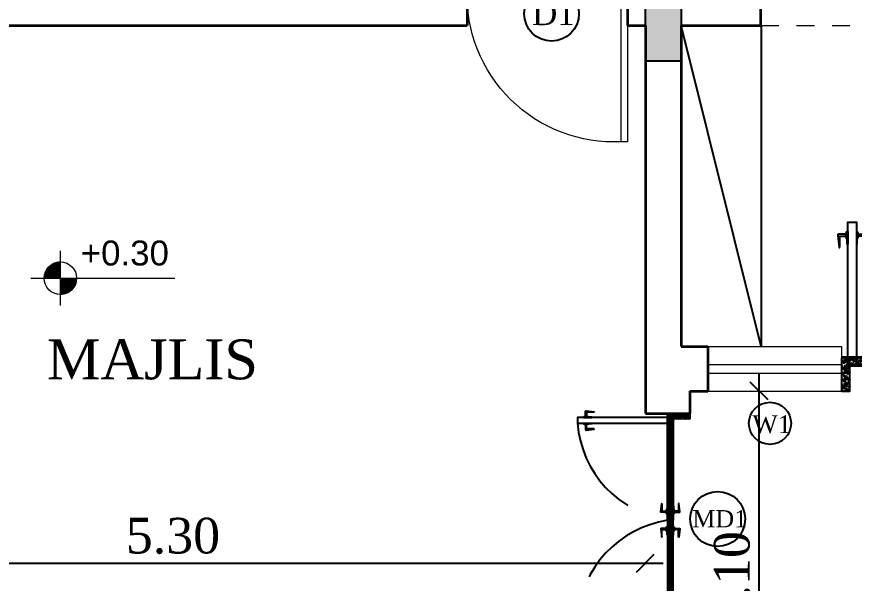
# Model space of a CAD drawing. Header units: metres. Extents: x 503482 to 1007323, y 2781056 to 5562345.
# Drawn here: x 503508.685 to 503513.383, y 2781129.848 to 2781133.026 of the extents above; entities that cross this region are included whole.
import ezdxf

# ---------------------------------------------------------------- set-up
doc = ezdxf.new("R2010")
doc.units = ezdxf.units.M
doc.header["$LTSCALE"] = 10
doc.header["$MEASUREMENT"] = 0
doc.header["$PDMODE"] = 3
doc.linetypes.add('HIDDEN', pattern=[0.375, 0.25, -0.125])
doc.linetypes.add('K3 X-REF$0$MOCK-UP KING XREF$0$HIDDEN IDS', pattern=[3.33375, 2.2225, -1.11125])
doc.layers.get('0').update_dxf_attribs({"linetype": 'CONTINUOUS'})
doc.layers.get('DEFPOINTS').update_dxf_attribs({"linetype": 'CONTINUOUS'})
for name, color, linetype, lineweight in [('01 wall', 4, 'CONTINUOUS', 35), ('01_WALLS', 7, 'CONTINUOUS', 25), ('S-TIE BEAM', 3, 'CONTINUOUS', 25), ('TEXT', 254, 'CONTINUOUS', 13), ('WALL', 7, 'CONTINUOUS', 30), ('WINDOW', 5, 'CONTINUOUS', 9)]:
    doc.layers.add(name, color=color, linetype=linetype, lineweight=lineweight)
for name, color, linetype in [('12_TEXT', 1, 'CONTINUOUS'), ('ACCESSORIES', 1, 'CONTINUOUS'), ('DOOR', 8, 'CONTINUOUS'), ('FUR', 31, 'CONTINUOUS'), ('IBS_WOOD', 32, 'CONTINUOUS'), ('IDT-13Light', 134, 'CONTINUOUS'), ('IDT-18Norm', 30, 'CONTINUOUS'), ('IDT-HATCH', 250, 'CONTINUOUS'), ('IDT_13LIGHT', 134, 'CONTINUOUS'), ('IDT_HATCH', 253, 'CONTINUOUS'), ('S-COL', 6, 'CONTINUOUS'), ('S-COL HATCH', 161, 'CONTINUOUS')]:
    doc.layers.add(name, color=color, linetype=linetype)
doc.styles.add('AREAL', font='times.ttf')
doc.styles.add('SANSSERIFBOLD', font='sanss___.ttf', dxfattribs={"height": 18})
doc.dimstyles.new('bdc-1-100-A', dxfattribs={"dimtxt": 0.2, "dimasz": 0.1, "dimexe": 0, "dimexo": 0, "dimgap": 0.05, "dimtad": 1, "dimzin": 7, "dimdsep": 46, "dimtxsty": 'AREAL', "dimblk": 'OBLIQUE', "dimcen": 0.001, "dimdle": 0.1, "dimse1": 1, "dimse2": 1, "dimclrd": 15, "dimclre": 8, "dimclrt": 3, "dimadec": 0, "dimazin": 0, "dimtfac": 1, "dimtix": 1, "dimtmove": 2, "dimatfit": 3, "dimldrblk": 'OBLIQUE', "dimfxl": 0.1, "dimtolj": 1, "dimtzin": 0, "dimlwe": 5, "dimarcsym": 0})
pattern_1 = [(270, (1193466.138184713, 369630.9435263549), (3.000000000000001, -1.285879139104721e-15), [])]
pattern_2 = [(220.2364000000001, (1314412.3095089, -168548.5873393698), (424.2638028037464, 353.5537234163556), [6.020800000000002, -596.0589500000001]), (236.3099, (1314407.713314822, -168552.4764266664), (-106.0661274890918, -176.776638176288), [7.648550000000002, -247.30245]), (270, (1314403.470674135, -168558.840387697), (35.35535, -35.35535000000001), [5.65685, -65.05380000000002]), (271.8475999999999, (1314403.470674135, -168564.4972419465), (35.35515180424113, -1025.30484585114), [10.96585, -1085.61975]), (237.9946, (1314403.824227525, -168575.4573970549), (247.4874862048709, 388.9086711511026), [6.670850000000002, -660.4123500000002]), (225, (1314400.288693619, -168581.1142513044), (-1.143520763877847e-14, -70.71067811865477), [12.5, -37.50000000000001]), (215.5377, (1314391.449858855, -168589.9530860693), (212.1319959210954, 141.4214493806981), [6.082750000000002, -298.0553500000001]), (219.2894, (1314421.855450446, -168558.1332809158), (353.5534166912468, 282.8426456116471), [5.024949999999996, -497.4688499999998]), (225, (1314417.966363149, -168561.3152614312), (-1.143520763877847e-14, -70.71067811865477), [7.500000000000002, -42.50000000000001]), (253.3008, (1314412.66306229, -168566.6185622901), (-176.7762090035273, -601.0409052168134), [7.382399999999986, -730.858749999998]), (277.125, (1314410.541741947, -168573.689630102), (-35.35524128397002, 318.198085626363), [11.40175, -558.6859500000002]), (264.2893999999999, (1314411.955955509, -168585.0033386009), (-35.35537468593733, -388.9087392513051), [7.106350000000002, -703.5272000000001]), (231.3402, (1314411.248848728, -168592.0744064128), (-247.4872964695839, -318.1980862375493), [9.0554, -443.7138500000001]), (213.1113, (1314405.591994478, -168599.1454742247), (601.0410410635451, 388.9082617529904), [9.708250000000001, -961.1161500000002]), (218.2902, (1314432.815605554, -168569.0934360243), (-353.5532095384175, -282.8429640811467), [8.558600000000002, -847.3035000000003]), (228.3665, (1314426.098091133, -168574.3967368832), (-530.3296743047689, -601.0411276496543), [8.5147, -842.9546499999999]), (258.6901, (1314420.441236883, -168580.7606979138), (35.35527624222257, 106.0660487247858), [9.013899999999982, -171.2636999999997]), (272.4896, (1314418.67346993, -168589.5995326787), (35.35597388298, -742.4620987575368), [8.139400000000002, -805.8016000000002]), (239.9314, (1314419.027023321, -168597.7312606623), (-282.842839080228, -494.9746580499211), [7.762100000000003, -768.4466500000001]), (225, (1314415.137936024, -168604.4487750836), (-1.143520763877847e-14, -70.71067811865477), [6.000000000000002, -44.00000000000001]), (212.0054, (1314410.895295337, -168608.6914157707), (-388.9086711511026, -247.4874862048708), [6.670849999999996, -660.4123499999994]), (225, (1314395.338946151, -168553.5370868382), (-1.143520763877847e-14, -70.71067811865477), [0, -50.00000000000001]), (88.15239999999997, (1314395.692499542, -168563.7901351654), (-35.35515180424137, -1025.30484585114), [10.96585, -1085.61975]), (71.56510000000003, (1314431.401391992, -168588.1853191163), (-7.606543771310214e-05, 70.71069464152303), [4.472149999999991, -107.3312499999999]), (53.13009999999999, (1314432.815605554, -168583.9426784292), (176.776710168704, 247.4873427366389), [7.071050000000001, -346.4823000000001]), (21.80139999999999, (1314437.058246241, -168578.2858241797), (247.4874107481231, 106.065960800437), [3.807899999999996, -376.9807499999994]), (251.5651, (1314395.692499542, -168563.7901351654), (7.606543769889129e-05, -70.71069464152306), [5.590149999999985, -106.2132499999998]), (231.7098, (1314393.924732589, -168569.0934360243), (282.8429640811466, 353.5532095384177), [8.558599999999982, -847.3034999999991]), (214.8753, (1314388.62143173, -168575.8109504455), (-707.1070420476449, -494.9744003847503), [14.22144999999999, -1407.924799999999]), (214.6952, (1314408.420421603, -168544.6982520733), (-247.4872262092325, -176.7769104449028), [5.590150000000001, -553.4268000000001]), (240.5241, (1314403.824227525, -168547.8802325886), (282.8428272742392, 494.9747044831888), [9.340750000000002, -924.7363000000003]), (267.8789, (1314399.228033448, -168556.0119605723), (35.35537581803198, 883.8834957938623), [9.552500000000002, -945.6961500000002]), (259.6952, (1314398.874480057, -168565.5579021183), (-106.0655098074084, -601.040865428254), [7.905700000000002, -782.6637000000002]), (234.4623, (1314397.460266495, -168573.3360767114), (-141.4214493806983, -212.1319959210954), [9.124150000000002, -295.0140000000001]), (218.4181, (1314392.156965636, -168580.7606979138), (671.7510227526642, 530.3306069414718), [13.08625, -1295.539]), (216.8698999999999, (1314417.259256368, -168553.5370868382), (247.4873427366392, 176.7767101687036), [7.071050000000001, -346.4823000000001]), (236.3099, (1314411.602402119, -168557.7797275253), (-106.0661274890918, -176.776638176288), [7.648550000000002, -247.30245]), (267.5104, (1314407.359761431, -168564.1436885559), (35.3559738829802, 742.4620987575368), [8.13939999999999, -805.8015999999994]), (270, (1314407.006208041, -168572.2754165396), (35.35535, -35.35535000000001), [9.192400000000003, -61.51830000000002]), (242.354, (1314407.006208041, -168581.467804695), (318.1983172942926, 601.0406410199257), [8.38154999999999, -829.7711999999993]), (221.6335, (1314403.117120744, -168588.8924258975), (601.041127649654, 530.3296743047691), [8.5147, -842.9546499999999]), (207.8972999999999, (1314396.753159714, -168594.549280147), (-459.6193096385276, -247.4875939451629), [6.800750000000002, -673.2728000000001]), (216.2538, (1314426.098091133, -168562.375921603), (-282.8428373996648, -212.1318625042259), [6.576450000000002, -651.0708500000001]), (239.9314, (1314420.794790274, -168566.2650088995), (-282.842839080228, -494.9746580499211), [7.762100000000003, -768.4466500000001]), (257.0054, (1314416.905702977, -168572.9825233208), (70.71060173025771, 282.8427142482283), [9.433999999999969, -462.2650999999991]), (274.8991, (1314414.784382634, -168582.1749114762), (-70.71081493537152, 848.5281370466677), [12.41975, -1229.5545]), (240.9454, (1314415.845042806, -168594.549280147), (106.066025569776, 176.7766958605026), [7.280100000000003, -356.7254000000001]), (218.9909999999999, (1314412.3095089, -168600.9132411776), (-388.9086967151391, -318.1980668578058), [9.552500000000002, -945.6961500000002]), (201.8014, (1314404.884887697, -168606.9236488177), (-247.4874107481231, -106.0659608004369), [3.807899999999996, -376.9807499999994]), (215.5377, (1314436.704692851, -168572.9825233208), (212.1319959210954, 141.4214493806981), [6.082750000000002, -298.0553500000001]), (235.008, (1314431.754945382, -168576.5180572267), (-318.1979130265112, -459.6195147823718), [8.631350000000001, -854.5025000000003]), (262.4054, (1314426.805197914, -168583.5891250386), (-106.0653988967172, -813.1728838394242), [10.70045, -1059.34625]), (254.0546, (1314390.035645292, -168558.840387697), (-106.0660298129341, -388.9087442108327), [5.1478, -509.6337000000001]), (235.7843, (1314388.62143173, -168563.7901351654), (459.6193707901, 671.7514440142612), [10.6888, -1058.18915]), (217.8749999999999, (1314382.61102409, -168572.6289699302), (282.8426651599565, 212.1321085297444), [12.09339999999998, -391.0194999999995])]
pattern_3 = [(220.2364000000001, (1314394.291618302, -168549.0694487719), (424.2638028037464, 353.5537234163556), [6.020800000000002, -596.0589500000001]), (236.3099, (1314389.695424224, -168552.9585360684), (-106.0661274890918, -176.776638176288), [7.648550000000002, -247.30245]), (270, (1314385.452783537, -168559.3224970991), (35.35535, -35.35535000000001), [5.65685, -65.05380000000002]), (271.8475999999999, (1314385.452783537, -168564.9793513486), (35.35515180424113, -1025.30484585114), [10.96585, -1085.61975]), (237.9946, (1314385.806336928, -168575.939506457), (247.4874862048709, 388.9086711511026), [6.670850000000002, -660.4123500000002]), (225, (1314382.270803022, -168581.5963607065), (-1.143520763877847e-14, -70.71067811865477), [12.5, -37.50000000000001]), (215.5377, (1314373.431968257, -168590.4351954713), (212.1319959210954, 141.4214493806981), [6.082750000000002, -298.0553500000001]), (219.2894, (1314403.837559848, -168558.6153903179), (353.5534166912468, 282.8426456116471), [5.024949999999996, -497.4688499999998]), (225, (1314399.948472552, -168561.7973708333), (-1.143520763877847e-14, -70.71067811865477), [7.500000000000002, -42.50000000000001]), (253.3008, (1314394.645171693, -168567.1006716922), (-176.7762090035273, -601.0409052168134), [7.382399999999987, -730.8587499999982]), (277.125, (1314392.523851349, -168574.171739504), (-35.35524128397002, 318.198085626363), [11.40175, -558.6859500000002]), (264.2893999999999, (1314393.938064912, -168585.485448003), (-35.35537468593733, -388.9087392513051), [7.106350000000002, -703.5272000000001]), (231.3402, (1314393.23095813, -168592.5565158149), (-247.4872964695839, -318.1980862375493), [9.0554, -443.7138500000001]), (213.1113, (1314387.574103881, -168599.6275836267), (601.0410410635451, 388.9082617529904), [9.708250000000001, -961.1161500000002]), (218.2902, (1314414.797714957, -168569.5755454263), (-353.5532095384175, -282.8429640811467), [8.558600000000002, -847.3035000000003]), (228.3665, (1314408.080200535, -168574.8788462852), (-530.3296743047689, -601.0411276496543), [8.5147, -842.9546499999999]), (258.6901, (1314402.423346286, -168581.2428073159), (35.35527624222257, 106.0660487247858), [9.013899999999984, -171.2636999999997]), (272.4896, (1314400.655579333, -168590.0816420807), (35.35597388298, -742.4620987575368), [8.139400000000002, -805.8016000000002]), (239.9314, (1314401.009132723, -168598.2133700644), (-282.842839080228, -494.9746580499211), [7.762100000000003, -768.4466500000001]), (225, (1314397.120045427, -168604.9308844857), (-1.143520763877847e-14, -70.71067811865477), [6.000000000000002, -44.00000000000001]), (212.0054, (1314392.87740474, -168609.1735251728), (-388.9086711511026, -247.4874862048708), [6.670849999999996, -660.4123499999994]), (225, (1314377.321055554, -168554.0191962402), (-1.143520763877847e-14, -70.71067811865477), [0, -50.00000000000001]), (88.15239999999997, (1314377.674608944, -168564.2722445674), (-35.35515180424137, -1025.30484585114), [10.96585, -1085.61975]), (71.56510000000003, (1314413.383501394, -168588.6674285184), (-7.606543771310214e-05, 70.71069464152303), [4.472149999999992, -107.3312499999999]), (53.13009999999999, (1314414.797714957, -168584.4247878313), (176.776710168704, 247.4873427366389), [7.071050000000001, -346.4823000000001]), (21.80139999999999, (1314419.040355644, -168578.7679335818), (247.4874107481231, 106.065960800437), [3.807899999999997, -376.9807499999995]), (251.5651, (1314377.674608944, -168564.2722445674), (7.606543769889129e-05, -70.71069464152306), [5.590149999999986, -106.2132499999998]), (231.7098, (1314375.906841991, -168569.5755454263), (282.8429640811466, 353.5532095384177), [8.558599999999984, -847.3034999999992]), (214.8753, (1314370.603541132, -168576.2930598476), (-707.1070420476449, -494.9744003847503), [14.22144999999999, -1407.924799999999]), (214.6952, (1314390.402531006, -168545.1803614754), (-247.4872262092325, -176.7769104449028), [5.590150000000001, -553.4268000000001]), (240.5241, (1314385.806336928, -168548.3623419907), (282.8428272742392, 494.9747044831888), [9.340750000000002, -924.7363000000003]), (267.8789, (1314381.21014285, -168556.4940699744), (35.35537581803198, 883.8834957938623), [9.552500000000002, -945.6961500000002]), (259.6952, (1314380.85658946, -168566.0400115204), (-106.0655098074084, -601.040865428254), [7.905700000000002, -782.6637000000002]), (234.4623, (1314379.442375897, -168573.8181861134), (-141.4214493806983, -212.1319959210954), [9.124150000000002, -295.0140000000001]), (218.4181, (1314374.139075038, -168581.2428073159), (671.7510227526642, 530.3306069414718), [13.08625, -1295.539]), (216.8698999999999, (1314399.24136577, -168554.0191962402), (247.4873427366392, 176.7767101687036), [7.071050000000001, -346.4823000000001]), (236.3099, (1314393.584511521, -168558.2618369273), (-106.0661274890918, -176.776638176288), [7.648550000000002, -247.30245]), (267.5104, (1314389.341870834, -168564.625797958), (35.3559738829802, 742.4620987575368), [8.13939999999999, -805.8015999999994]), (270, (1314388.988317443, -168572.7575259416), (35.35535, -35.35535000000001), [9.192400000000003, -61.51830000000002]), (242.354, (1314388.988317443, -168581.9499140971), (318.1983172942926, 601.0406410199257), [8.38154999999999, -829.7711999999993]), (221.6335, (1314385.099230147, -168589.3745352995), (601.041127649654, 530.3296743047691), [8.5147, -842.9546499999999]), (207.8972999999999, (1314378.735269116, -168595.031389549), (-459.6193096385276, -247.4875939451629), [6.800750000000002, -673.2728000000001]), (216.2538, (1314408.080200535, -168562.858031005), (-282.8428373996648, -212.1318625042259), [6.576450000000002, -651.0708500000001]), (239.9314, (1314402.776899676, -168566.7471183016), (-282.842839080228, -494.9746580499211), [7.762100000000003, -768.4466500000001]), (257.0054, (1314398.88781238, -168573.4646327228), (70.71060173025771, 282.8427142482283), [9.43399999999997, -462.2650999999992]), (274.8991, (1314396.766492036, -168582.6570208783), (-70.71081493537152, 848.5281370466677), [12.41975, -1229.5545]), (240.9454, (1314397.827152208, -168595.031389549), (106.066025569776, 176.7766958605026), [7.280100000000003, -356.7254000000001]), (218.9909999999999, (1314394.291618302, -168601.3953505797), (-388.9086967151391, -318.1980668578058), [9.552500000000002, -945.6961500000002]), (201.8014, (1314386.8669971, -168607.4057582198), (-247.4874107481231, -106.0659608004369), [3.807899999999997, -376.9807499999995]), (215.5377, (1314418.686802253, -168573.4646327228), (212.1319959210954, 141.4214493806981), [6.082750000000002, -298.0553500000001]), (235.008, (1314413.737054785, -168577.0001666288), (-318.1979130265112, -459.6195147823718), [8.631350000000001, -854.5025000000003]), (262.4054, (1314408.787307316, -168584.0712344407), (-106.0653988967172, -813.1728838394242), [10.70045, -1059.34625]), (254.0546, (1314372.017754695, -168559.3224970991), (-106.0660298129341, -388.9087442108327), [5.1478, -509.6337000000001]), (235.7843, (1314370.603541132, -168564.2722445674), (459.6193707901, 671.7514440142612), [10.6888, -1058.18915]), (217.8749999999999, (1314364.593133492, -168573.1110793322), (282.8426651599565, 212.1321085297444), [12.09339999999998, -391.0194999999995])]
pattern_4 = [(220.2364, (1315474.658731781, -168522.070298541), (424.2638028037464, 353.5537234163554), [6.020799999999988, -596.0589499999984]), (236.3098999999999, (1315470.062537703, -168525.9593858376), (-106.0661274890918, -176.7766381762879), [7.64854999999999, -247.3024499999997]), (270, (1315465.819897016, -168532.3233468683), (35.35534999999998, -35.35535000000002), [5.656849999999999, -65.05380000000001]), (271.8475999999999, (1315465.819897016, -168537.9802011178), (35.35515180424087, -1025.30484585114), [10.96585, -1085.61975]), (237.9946, (1315466.173450407, -168548.9403562262), (247.4874862048709, 388.9086711511023), [6.67085, -660.41235]), (224.9999999999999, (1315462.637916501, -168554.5972104757), (-2.875432876348834e-14, -70.71067811865476), [12.5, -37.5]), (215.5377, (1315453.799081736, -168563.4360452405), (212.1319959210954, 141.421449380698), [6.082749999999979, -298.0553499999987]), (219.2894, (1315484.204673327, -168531.6162400871), (353.5534166912468, 282.8426456116469), [5.024949999999992, -497.4688499999995]), (224.9999999999999, (1315480.31558603, -168534.7982206024), (-2.875432876348834e-14, -70.71067811865476), [7.5, -42.5]), (253.3007999999999, (1315475.012285172, -168540.1015214613), (-176.7762090035274, -601.0409052168133), [7.382399999999992, -730.8587499999988]), (277.125, (1315472.890964828, -168547.1725892732), (-35.35524128396994, 318.198085626363), [11.40175, -558.68595]), (264.2893999999999, (1315474.305178391, -168558.4862977721), (-35.35537468593743, -388.908739251305), [7.106349999999998, -703.5271999999998]), (231.3402, (1315473.598071609, -168565.557365584), (-247.4872964695839, -318.1980862375491), [9.055399999999997, -443.71385]), (213.1113, (1315467.94121736, -168572.6284333959), (601.0410410635451, 388.9082617529902), [9.708249999999996, -961.1161499999997]), (218.2902, (1315495.164828436, -168542.5763951955), (-353.5532095384175, -282.8429640811465), [8.5586, -847.3035000000001]), (228.3665, (1315488.447314014, -168547.8796960544), (-530.329674304769, -601.041127649654), [8.514699999999998, -842.9546499999998]), (258.6900999999999, (1315482.790459765, -168554.2436570851), (35.35527624222259, 106.0660487247858), [9.013899999999996, -171.2636999999999]), (272.4895999999999, (1315481.022692812, -168563.0824918499), (35.35597388297981, -742.4620987575366), [8.1394, -805.8016]), (239.9313999999999, (1315481.376246202, -168571.2142198335), (-282.8428390802281, -494.9746580499208), [7.762099999999992, -768.4466499999987]), (224.9999999999999, (1315477.487158906, -168577.9317342548), (-2.875432876348834e-14, -70.71067811865476), [6, -44]), (212.0053999999999, (1315473.244518219, -168582.1743749419), (-388.9086711511026, -247.4874862048706), [6.670849999999993, -660.412349999999]), (224.9999999999999, (1315457.688169033, -168527.0200460094), (-2.875432876348834e-14, -70.71067811865476), [0, -50]), (88.15239999999996, (1315458.041722423, -168537.2730943366), (-35.35515180424162, -1025.30484585114), [10.96584999999998, -1085.619749999997]), (71.5651, (1315493.750614873, -168561.6682782875), (-7.6065437695783e-05, 70.71069464152302), [4.472149999999989, -107.3312499999998]), (53.13009999999996, (1315495.164828436, -168557.4256376004), (176.7767101687041, 247.4873427366388), [7.071049999999988, -346.4822999999993]), (21.80139999999997, (1315499.407469123, -168551.7687833509), (247.4874107481231, 106.0659608004369), [3.8079, -376.9807499999999]), (251.5650999999999, (1315458.041722423, -168537.2730943366), (7.606543768157215e-05, -70.71069464152305), [5.590149999999992, -106.2132499999999]), (231.7098, (1315456.27395547, -168542.5763951955), (282.8429640811467, 353.5532095384175), [8.558599999999975, -847.3034999999985]), (214.8752999999999, (1315450.970654611, -168549.2939096167), (-707.107042047645, -494.97440038475), [14.22144999999998, -1407.924799999998]), (214.6952, (1315470.769644485, -168518.1812112445), (-247.4872262092325, -176.7769104449027), [5.59015, -553.4268]), (240.5240999999999, (1315466.173450407, -168521.3631917599), (282.8428272742393, 494.9747044831886), [9.34074999999998, -924.7362999999988]), (267.8789, (1315461.577256329, -168529.4949197435), (35.35537581803219, 883.883495793862), [9.5525, -945.69615]), (259.6952, (1315461.223702939, -168539.0408612895), (-106.0655098074085, -601.0408654282539), [7.9057, -782.6637]), (234.4623, (1315459.809489376, -168546.8190358826), (-141.4214493806983, -212.1319959210953), [9.124149999999995, -295.0139999999998]), (218.4181, (1315454.506188517, -168554.2436570851), (671.7510227526643, 530.3306069414715), [13.08625, -1295.539]), (216.8698999999999, (1315479.608479249, -168527.0200460094), (247.4873427366392, 176.7767101687035), [7.07105, -346.4823000000001]), (236.3098999999999, (1315473.951625, -168531.2626866965), (-106.0661274890918, -176.7766381762879), [7.64854999999999, -247.3024499999997]), (267.5103999999999, (1315469.708984313, -168537.6266477272), (35.35597388298038, 742.4620987575366), [8.139399999999984, -805.801599999999]), (270, (1315469.355430922, -168545.7583757108), (35.35534999999998, -35.35535000000002), [9.192400000000001, -61.5183]), (242.354, (1315469.355430922, -168554.9507638662), (318.1983172942926, 601.0406410199255), [8.381549999999983, -829.7711999999988]), (221.6334999999999, (1315465.466343626, -168562.3753850687), (601.0411276496541, 530.3296743047688), [8.514699999999975, -842.9546499999983]), (207.8972999999999, (1315459.102382595, -168568.0322393182), (-459.6193096385276, -247.4875939451627), [6.800749999999999, -673.2727999999998]), (216.2538, (1315488.447314014, -168535.8588807742), (-282.8428373996648, -212.1318625042258), [6.576449999999999, -651.0708499999997]), (239.9313999999999, (1315483.144013155, -168539.7479680707), (-282.8428390802281, -494.9746580499208), [7.762099999999992, -768.4466499999987]), (257.0054, (1315479.254925859, -168546.465482492), (70.71060173025776, 282.8427142482282), [9.433999999999958, -462.2650999999987]), (274.8991, (1315477.133605515, -168555.6578706474), (-70.7108149353713, 848.5281370466674), [12.41975, -1229.5545]), (240.9453999999999, (1315478.194265687, -168568.0322393182), (106.066025569776, 176.7766958605026), [7.2801, -356.7254]), (218.9909999999999, (1315474.658731781, -168574.3962003489), (-388.9086967151391, -318.1980668578057), [9.5525, -945.69615]), (201.8013999999999, (1315467.234110579, -168580.4066079889), (-247.4874107481231, -106.0659608004368), [3.807899999999999, -376.9807499999999]), (215.5377, (1315499.053915732, -168546.465482492), (212.1319959210954, 141.421449380698), [6.082749999999979, -298.0553499999987]), (235.0079999999999, (1315494.104168264, -168550.0010163979), (-318.1979130265112, -459.6195147823716), [8.631349999999996, -854.5024999999998]), (262.4053999999999, (1315489.154420795, -168557.0720842098), (-106.0653988967174, -813.172883839424), [10.70045, -1059.34625]), (254.0546, (1315452.384868174, -168532.3233468683), (-106.0660298129341, -388.9087442108325), [5.147799999999999, -509.6337]), (235.7843, (1315450.970654611, -168537.2730943366), (459.6193707901, 671.751444014261), [10.6888, -1058.189149999999]), (217.8749999999998, (1315444.960246971, -168546.1119291014), (282.8426651599565, 212.1321085297443), [12.09339999999998, -391.0194999999993])]

# ---------------------------------------------------------------- blocks, each defined once
blk = doc.blocks.new('A$Ca7303c29')
at = {"layer": 'S-COL HATCH', "ltscale": 0.04}
h = blk.add_hatch(color=161, dxfattribs=at)
h.dxf.hatch_style = 1
h.paths.add_polyline_path([(5.399997837201227, -12.90009134635329), (5.599997837212868, -12.90009134635329), (5.599997837212868, -13.50009134644642), (5.399997837201227, -13.50009134644642)])
at = {"layer": 'S-COL', "color": 6, "ltscale": 0.04}
blk.add_lwpolyline([(5.399997837201227, -12.90009134635329), (5.599997837212868, -12.90009134635329), (5.599997837212868, -13.50009134644642), (5.399997837201227, -13.50009134644642)], close=True, dxfattribs=at)
blk = doc.blocks.new('*U1114')
at = {"color": 250, "lineweight": 5}
for p, q in [((0.4997202185804627, 12.86493921582586), (-22.01131877895229, -7.135061599139606)), ((-22.01131845855654, 12.86493840080219), (0.4997198984175419, -7.135060784174145))]:
    blk.add_line(p, q, dxfattribs=at)
at = {"lineweight": 9, "elevation": 5.237217e-10}
blk.add_lwpolyline([(0.4997202185804627, 12.86493921582586), (-22.01131845855654, 12.86493840080219), (-22.01131877895229, -7.135061599139606), (0.4997198984175419, -7.135060784174145)], close=True, dxfattribs=at)
blk = doc.blocks.new('*U1117')
at = {"color": 250, "lineweight": 5}
for p, q in [((0.4997202185804627, 12.86493921582586), (-18.99999807918928, -7.135061599139606)), ((-18.99999775879352, 12.86493840080219), (0.4997198984175419, -7.135060784174145))]:
    blk.add_line(p, q, dxfattribs=at)
at = {"lineweight": 9, "elevation": 5.237217e-10}
blk.add_lwpolyline([(0.4997202185804627, 12.86493921582586), (-18.99999775879352, 12.86493840080219), (-18.99999807918928, -7.135061599139606), (0.4997198984175419, -7.135060784174145)], close=True, dxfattribs=at)
blk = doc.blocks.new('MAIN DOOR HANDLE')
blk.add_lwpolyline([(29.24017594917586, 0), (-70.7598240559455, 0), (-70.7598240559455, -5), (-27.90951194125228, -4.999999992942321), (-27.90951194078662, -10), (-18.51504182559438, -10), (-18.51504182512872, -15), (18.51504182512781, -14.99999999976717), (18.51504182512781, -10), (26.06078841234466, -10), (26.060788411879, -5), (29.24017594917586, -5)], close=True)
blk.add_lwpolyline([(-97.33910628524518, -65.00000000002183), (-7.500000000231921, -65.00000000002183), (-7.500000000231921, -14.99999999993452), (7.500000000232831, -14.99999999983265), (7.500000000698492, -72.60245757194207, -0.4866019755255527), (-1.914684680522441, -79.98576266083546), (-97.33910628571084, -68.44609479945939)], format="xyb", close=True)
blk = doc.blocks.new('*U1115')
at = {"color": 250, "lineweight": 5}
for p, q in [((1.997725638299001, 12.86493921582586), (-18.99999807918928, -7.135061599139606)), ((-18.99999775879352, 12.86493840080219), (1.99772531813608, -7.135060784174145))]:
    blk.add_line(p, q, dxfattribs=at)
at = {"lineweight": 9, "elevation": 5.237217e-10}
blk.add_lwpolyline([(1.997725638299001, 12.86493921582586), (-18.99999775879352, 12.86493840080219), (-18.99999807918928, -7.135061599139606), (1.99772531813608, -7.135060784174145)], close=True, dxfattribs=at)
blk = doc.blocks.new('*U1116')
at = {"color": 250, "lineweight": 5}
for p, q in [((-4.993745496060017, 12.86493921582586), (-18.99999807918928, -7.135061599139606)), ((-18.99999775879352, 12.86493840080219), (-4.993745816222937, -7.135060784174145))]:
    blk.add_line(p, q, dxfattribs=at)
at = {"lineweight": 9, "elevation": 5.237217e-10}
blk.add_lwpolyline([(-4.993745496060017, 12.86493921582586), (-18.99999775879352, 12.86493840080219), (-18.99999807918928, -7.135061599139606), (-4.993745816222937, -7.135060784174145)], close=True, dxfattribs=at)
blk = doc.blocks.new('gfdsgsfdhgshgfsdjf')
at = {"layer": 'IDT-HATCH'}
h = blk.add_hatch(dxfattribs=at)
h.set_pattern_fill('WOOD3', color=256, scale=50, angle=225, pattern_type=2)
h.set_pattern_definition(pattern_4)
h.paths.add_polyline_path([(1350593.000000001, -162084.0000000004), (1350643, -162084.0000000002), (1350642.999999999, -161937.0007585371), (1350627.999999999, -161937.0007585371), (1350627.999999999, -161884.0007585371), (1350597.998991176, -161884.0000000003), (1350597.998864578, -161889.007074971), (1350593.000000001, -161889.007074971)])
h = blk.add_hatch(dxfattribs=at)
h.set_pattern_fill('WOOD3', color=256, scale=50.00000000000001, angle=225, pattern_type=2)
h.set_pattern_definition(pattern_2)
h.paths.add_polyline_path([(1350729, -161930.9998736073), (1350729, -161918.9998736073), (1350744, -161918.9998736073), (1350744, -161898.9998736073), (1350729, -161898.9998736073), (1350729, -161886.9998736073), (1350634, -161886.9998736073), (1350634, -161930.9998736073)])
h = blk.add_hatch(dxfattribs=at)
h.set_pattern_fill('WOOD3', color=256, scale=50.00000000000001, angle=225, pattern_type=2)
h.set_pattern_definition(pattern_3)
h.paths.add_polyline_path([(1351445, -161930.9998736082), (1351445, -161918.9998736082), (1351430, -161918.9998736082), (1351430, -161898.9998736082), (1351445, -161898.9998736082), (1351445, -161886.9998736082), (1351540, -161886.9998736082), (1351540, -161930.9998736082)])
h = blk.add_hatch(dxfattribs=at)
h.set_pattern_fill('WOOD3', color=256, scale=50.00000000000001, angle=225, pattern_type=2)
h.set_pattern_definition(pattern_3)
h.paths.add_polyline_path([(1351641, -161930.9998736082), (1351641, -161918.9998736082), (1351656, -161918.9998736082), (1351656, -161898.9998736082), (1351641, -161898.9998736082), (1351641, -161886.9998736082), (1351546, -161886.9998736082), (1351546, -161930.9998736082)])
h = blk.add_hatch(dxfattribs=at)
h.set_pattern_fill('WOOD3', color=256, scale=50.00000000000001, angle=225, pattern_type=2)
h.set_pattern_definition(pattern_2)
h.paths.add_polyline_path([(1352357.000000001, -161930.9998736073), (1352357.000000001, -161918.9998736073), (1352342.000000001, -161918.9998736073), (1352342.000000001, -161898.9998736073), (1352357.000000001, -161898.9998736073), (1352357.000000001, -161886.9998736073), (1352452.000000001, -161886.9998736073), (1352452.000000001, -161930.9998736073)])
h = blk.add_hatch(dxfattribs=at)
h.set_pattern_fill('WOOD3', color=256, scale=50, angle=225, pattern_type=2)
h.set_pattern_definition(pattern_4)
h.paths.add_polyline_path([(1352493, -162084.0000000004), (1352443.000000001, -162084.0000000002), (1352443.000000001, -161937.0007585371), (1352458.000000001, -161937.0007585371), (1352458.000000001, -161884.0007585371), (1352488.001008825, -161884.0000000003), (1352488.001135422, -161889.007074971), (1352493, -161889.007074971)])
at = {"layer": 'IDT_HATCH', "lineweight": 9}
h = blk.add_hatch(dxfattribs=at)
h.set_pattern_fill('_USER', color=256, scale=3.000000000000001, angle=270, style=0, pattern_type=0)
h.set_pattern_definition(pattern_1)
h.paths.add_polyline_path([(1351445, -161930.9998736082), (1351445, -161918.9998736082), (1350729, -161918.9998736082), (1350729, -161930.9998736082)])
h.paths.add_polyline_path([(1351445, -161898.9998736082), (1351445, -161886.9998736081), (1350729, -161886.9998736074), (1350729, -161898.9998736072)])
h = blk.add_hatch(dxfattribs=at)
h.set_pattern_fill('_USER', color=256, scale=3.000000000000001, angle=270, style=0, pattern_type=0)
h.set_pattern_definition(pattern_1)
h.paths.add_polyline_path([(1351641, -161930.9998736082), (1351641, -161918.9998736082), (1352357.000000001, -161918.9998736082), (1352357.000000001, -161930.9998736082)])
h.paths.add_polyline_path([(1351641, -161898.9998736082), (1351641, -161886.9998736081), (1352357.000000001, -161886.9998736074), (1352357.000000001, -161898.9998736072)])
for points in [[(1351540, -161886.9998736082), (1350634, -161886.9998736073), (1350634, -161930.9998736073), (1351540, -161930.9998736082)], [(1351546, -161886.9998736082), (1352452.000000001, -161886.9998736073), (1352452.000000001, -161930.9998736073), (1351546, -161930.9998736082)]]:
    blk.add_lwpolyline(points, close=True)
at = {"color": 250, "linetype": 'K3 X-REF$0$MOCK-UP KING XREF$0$HIDDEN IDS', "ltscale": 40}
for centre, start, end in [((1350602.643644087, -162032.8313463377), 8.993678778086057, 85.2791150028435), ((1352483.356355913, -162032.8313463377), 94.72088500834953, 171.0063212212804)]:
    blk.add_arc(centre, 952.0613857049229, start, end, dxfattribs=at)
at = {"layer": 'IBS_WOOD'}
for points in [[(1350681, -161933.9998736073), (1350631, -161933.9998736073), (1350631, -161083.9998736073), (1350681, -161083.9998736073)], [(1352405.000000001, -161933.9998736073), (1352455.000000001, -161933.9998736073), (1352455.000000001, -161083.9998736073), (1352405.000000001, -161083.9998736073)]]:
    blk.add_lwpolyline(points, close=True, dxfattribs=at)
for points in [[(1350593.000000001, -162084.0000000003), (1350593.000000001, -162083.9999999997), (1350643, -162084.0000000003), (1350643, -162084.0000000003), (1350643, -162084.0000000003), (1350642.999999999, -161937.0007585371), (1350627.999999999, -161937.0007585371), (1350627.999999999, -161884.0007585371), (1350597.998991176, -161884.0000000003), (1350597.998864578, -161889.007074971), (1350593.000000001, -161889.007074971), (1350593.000000001, -162084.0000000003)], [(1350729, -161898.9998736073), (1350729, -161886.9998736073), (1350634, -161886.9998736073), (1350634, -161930.9998736073), (1350729, -161930.9998736073), (1350729, -161918.9998736073), (1350744, -161918.9998736073), (1350744, -161898.9998736073), (1350729, -161898.9998736073)], [(1351445, -161898.9998736082), (1351445, -161886.9998736082), (1351540, -161886.9998736082), (1351540, -161930.9998736082), (1351445, -161930.9998736082), (1351445, -161918.9998736082), (1351430, -161918.9998736082), (1351430, -161898.9998736082), (1351445, -161898.9998736082)], [(1351641, -161898.9998736082), (1351641, -161886.9998736082), (1351546, -161886.9998736082), (1351546, -161930.9998736082), (1351641, -161930.9998736082), (1351641, -161918.9998736082), (1351656, -161918.9998736082), (1351656, -161898.9998736082), (1351641, -161898.9998736082)], [(1352357.000000001, -161898.9998736073), (1352357.000000001, -161886.9998736073), (1352452.000000001, -161886.9998736073), (1352452.000000001, -161930.9998736073), (1352357.000000001, -161930.9998736073), (1352357.000000001, -161918.9998736073), (1352342.000000001, -161918.9998736073), (1352342.000000001, -161898.9998736073), (1352357.000000001, -161898.9998736073)], [(1352493, -162084.0000000003), (1352493, -162083.9999999997), (1352443, -162084.0000000003), (1352443, -162084.0000000003), (1352443, -162084.0000000003), (1352443.000000001, -161937.0007585371), (1352458.000000001, -161937.0007585371), (1352458.000000001, -161884.0007585371), (1352488.001008825, -161884.0000000003), (1352488.001135422, -161889.007074971), (1352493, -161889.007074971), (1352493, -162084.0000000003)]]:
    blk.add_lwpolyline(points, dxfattribs=at)
at = {"layer": 'IDT-13Light', "ltscale": 0.5}
for p, q in [((1351445, -161886.9998736082), (1350729, -161886.9998736073)), ((1351445, -161898.9998736082), (1350744, -161898.9998736073)), ((1351641, -161886.9998736082), (1352357.000000001, -161886.9998736073)), ((1351641, -161898.9998736082), (1352342.000000001, -161898.9998736073)), ((1351445, -161930.9998736082), (1350729, -161930.9998736073)), ((1351445, -161918.9998736082), (1350744, -161918.9998736073)), ((1351641, -161918.9998736082), (1352342.000000001, -161918.9998736073)), ((1351641, -161930.9998736082), (1352357.000000001, -161930.9998736073))]:
    blk.add_line(p, q, dxfattribs=at)
at = {"layer": 'IDT-18Norm', "color": 252}
for points in [[(1351543, -161883.9998736082), (1350631, -161883.9998736073), (1350631, -161933.9998736073), (1351543, -161933.9998736082)], [(1351543, -161883.9998736082), (1352455.000000001, -161883.9998736073), (1352455.000000001, -161933.9998736073), (1351543, -161933.9998736082)]]:
    blk.add_lwpolyline(points, close=True, dxfattribs=at)
at = {"layer": 'ACCESSORIES', "yscale": 0.7480902685498938, "zscale": 0.7480902685498938}
for p, xscale, rotation in [((1350631, -161160.8741646857), -0.7480902685498938, 270), ((1350681, -161160.8741646857), 0.7480902685498938, 90.00000000000001), ((1352405.000000001, -161160.8741646857), -0.7480902685498938, 270), ((1352455.000000001, -161160.8741646857), 0.7480902685498938, 90), ((1351466.047877628, -161883.959065288), -0.7480902685498938, 180), ((1351619.952122373, -161883.959065288), 0.7480902685498938, 180)]:
    blk.add_blockref('MAIN DOOR HANDLE', p, dxfattribs=dict(at, xscale=xscale, rotation=rotation))
for p, xscale in [((1351466.047877628, -161933.969009084), 0.7480902685498938), ((1351619.952122373, -161933.969009084), -0.7480902685498938)]:
    blk.add_blockref('MAIN DOOR HANDLE', p, dxfattribs=dict(at, xscale=xscale))
at = {"layer": 'IDT_13LIGHT'}
for name, p in [('*U1114', (1350766.011319069, -161911.8648061414)), ('*U1117', (1350785.511030532, -161911.8648061415)), ('*U1117', (1350844.01018389, -161911.8648066443)), ('*U1117', (1350863.509907441, -161911.8648061416)), ('*U1117', (1350922.009060799, -161911.8648066444)), ('*U1117', (1350941.50878435, -161911.8648061416)), ('*U1117', (1351000.007937708, -161911.8648066444)), ('*U1117', (1351019.507655234, -161911.8648058294)), ('*U1117', (1351039.007372761, -161911.8648061418)), ('*U1117', (1351058.507090287, -161911.8648064542)), ('*U1117', (1351078.006807813, -161911.8648067666)), ('*U1117', (1351097.50652534, -161911.8648059515)), ('*U1117', (1351117.006242866, -161911.864806264)), ('*U1117', (1351136.505960393, -161911.8648065763)), ('*U1117', (1351156.005677919, -161911.8648068887)), ('*U1117', (1351175.505401351, -161911.8648000167)), ('*U1117', (1351195.005118877, -161911.8648003291)), ('*U1117', (1351214.504836404, -161911.8648006415)), ('*U1117', (1351234.00455393, -161911.8648009538)), ('*U1117', (1351253.504260335, -161911.8648090736)), ('*U1117', (1351273.003978312, -161911.8648093859)), ('*U1117', (1351292.503701744, -161911.8648096973)), ('*U1117', (1351312.00341927, -161911.8648100098)), ('*U1117', (1351331.503136797, -161911.8648103221)), ('*U1115', (1351351.002854323, -161911.8648106345)), ('*U1115', (1351372.000577269, -161911.8648109706)), ('*U1115', (1351392.998300215, -161911.8648113067)), ('*U1115', (1351413.996023161, -161911.8648116429)), ('*U1116', (1351434.993746107, -161911.864811979))]:
    blk.add_blockref(name, p, dxfattribs=at)
at = {"layer": 'IDT_13LIGHT', "extrusion": (0, 0, -1), "zscale": -1}
for p in [(-1350786.510470977, -161911.8648061416), (-1350806.010188503, -161911.8648058292), (-1350864.509347886, -161911.8648061417), (-1350884.009065412, -161911.8648058293), (-1350942.508224795, -161911.8648061418), (-1350962.007942321, -161911.8648058294)]:
    blk.add_blockref('*U1117', p, dxfattribs=at)
at = {"layer": 'IDT_13LIGHT', "xscale": -1}
for name, p in [('*U1116', (1351651.006253893, -161911.864811979)), ('*U1115', (1351672.003976839, -161911.8648116429)), ('*U1115', (1351693.001699785, -161911.8648113067)), ('*U1115', (1351713.999422731, -161911.8648109706)), ('*U1115', (1351734.997145677, -161911.8648106345)), ('*U1117', (1351754.496863204, -161911.8648103221)), ('*U1117', (1351773.99658073, -161911.8648100098)), ('*U1117', (1351793.496298257, -161911.8648096973)), ('*U1117', (1351812.996021688, -161911.8648093859)), ('*U1117', (1351832.495739666, -161911.8648090736)), ('*U1117', (1351851.99544607, -161911.8648009538)), ('*U1117', (1351871.495163597, -161911.8648006415)), ('*U1117', (1351890.994881123, -161911.8648003291)), ('*U1117', (1351910.494598649, -161911.8648000167)), ('*U1117', (1351929.994322081, -161911.8648068887)), ('*U1117', (1351949.494039608, -161911.8648065763)), ('*U1117', (1351968.993757134, -161911.864806264)), ('*U1117', (1351988.49347466, -161911.8648059515)), ('*U1117', (1352007.993192187, -161911.8648067666)), ('*U1117', (1352027.492909713, -161911.8648064542)), ('*U1117', (1352046.99262724, -161911.8648061418)), ('*U1117', (1352066.492344766, -161911.8648058294)), ('*U1117', (1352085.992062293, -161911.8648066444)), ('*U1117', (1352144.49121565, -161911.8648061416)), ('*U1117', (1352163.990939201, -161911.8648066444)), ('*U1117', (1352222.490092559, -161911.8648061416)), ('*U1117', (1352241.98981611, -161911.8648066443)), ('*U1117', (1352300.488969468, -161911.8648061415)), ('*U1114', (1352319.988680931, -161911.8648061414))]:
    blk.add_blockref(name, p, dxfattribs=at)
at = {"layer": 'IDT_13LIGHT', "extrusion": (0, 0, -1), "xscale": -1, "zscale": -1}
for p in [(-1352123.992057679, -161911.8648058294), (-1352143.491775206, -161911.8648061418), (-1352201.990934588, -161911.8648058293), (-1352221.490652115, -161911.8648061417), (-1352279.989811497, -161911.8648058292), (-1352299.489529024, -161911.8648061416)]:
    blk.add_blockref('*U1117', p, dxfattribs=at)
blk = doc.blocks.new('_Oblique')
at = {"color": 0, "linetype": 'ByBlock', "lineweight": -2}
blk.add_line((-0.5, -0.5), (0.5, 0.5), dxfattribs=at)
blk = doc.blocks.new('*D733')
at = {"layer": '01_WALLS', "color": 15, "linetype": 'Continuous', "lineweight": -2, "ltscale": 0.04, "transparency": 16777216}
blk.add_line((503512.8497459698, 2781128.726455122), (503512.8497459698, 2781131.026455122), dxfattribs=at)
at = {"layer": 'DEFPOINTS', "color": 0, "ltscale": 0.04, "transparency": 16777216}
for p in [(503512.8497459698, 2781130.926455122), (503513.3498762664, 2781130.926455122), (503512.4612062879, 2781128.826455122)]:
    blk.add_point(p, dxfattribs=at)
at = {"layer": '01_WALLS', "color": 15, "lineweight": -2, "ltscale": 0.04, "transparency": 16777216, "xscale": 0.1, "yscale": 0.1, "zscale": 0.1}
for p, rotation in [((503512.8497459698, 2781130.926455122), 90), ((503512.8497459698, 2781128.826455122), 270)]:
    blk.add_blockref('_Oblique', p, dxfattribs=dict(at, rotation=rotation))
at = {"layer": '01_WALLS', "color": 3, "lineweight": 5, "ltscale": 0.04, "transparency": 16777216, "insert": (503512.697727225, 2781129.876455122), "char_height": 0.2, "attachment_point": 5, "rotation": 90, "style": 'AREAL'}
blk.add_mtext('\\A1;2.10', dxfattribs=at)
blk = doc.blocks.new('*D694')
at = {"layer": '01_WALLS', "color": 15, "linetype": 'Continuous', "lineweight": -2, "ltscale": 0.04, "transparency": 16777216}
blk.add_line((503506.8112062876, 2781129.961283424), (503512.3112062876, 2781129.961283424), dxfattribs=at)
at = {"layer": 'DEFPOINTS', "color": 0, "ltscale": 0.04, "transparency": 16777216}
for p in [(503506.9112062876, 2781132.976455121), (503512.2112062877, 2781132.976455121), (503512.2112062877, 2781129.961283424)]:
    blk.add_point(p, dxfattribs=at)
at = {"layer": '01_WALLS', "color": 15, "lineweight": -2, "ltscale": 0.04, "transparency": 16777216, "xscale": 0.1, "yscale": 0.1, "zscale": 0.1, "rotation": 180}
blk.add_blockref('_Oblique', (503506.9112062876, 2781129.961283424), dxfattribs=at)
at = {"layer": '01_WALLS', "color": 15, "lineweight": -2, "ltscale": 0.04, "transparency": 16777216, "xscale": 0.1, "yscale": 0.1, "zscale": 0.1}
blk.add_blockref('_Oblique', (503512.2112062877, 2781129.961283424), dxfattribs=at)
at = {"layer": '01_WALLS', "color": 3, "lineweight": 5, "ltscale": 0.04, "transparency": 16777216, "insert": (503509.5612062876, 2781130.11330217), "char_height": 0.2, "attachment_point": 5, "style": 'AREAL'}
blk.add_mtext('\\A1;5.30', dxfattribs=at)
blk = doc.blocks.new('*D708')
at = {"layer": '01_WALLS', "color": 15, "linetype": 'Continuous', "lineweight": -2, "ltscale": 0.04, "transparency": 16777216}
for p, q in [((503512.3112062877, 2781133.761578409), (503513.6994581817, 2781133.761578409)), ((503516.1112062876, 2781133.761578409), (503514.2937624355, 2781133.761578409))]:
    blk.add_line(p, q, dxfattribs=at)
at = {"layer": 'DEFPOINTS', "color": 0, "ltscale": 0.04, "transparency": 16777216}
for p in [(503516.0112062877, 2781133.761578409), (503512.4112062877, 2781132.453588962), (503516.0112062877, 2781132.053588962)]:
    blk.add_point(p, dxfattribs=at)
at = {"layer": '01_WALLS', "color": 15, "lineweight": -2, "ltscale": 0.04, "transparency": 16777216, "xscale": 0.1, "yscale": 0.1, "zscale": 0.1, "rotation": 180}
blk.add_blockref('_Oblique', (503512.4112062877, 2781133.761578409), dxfattribs=at)
at = {"layer": '01_WALLS', "color": 15, "lineweight": -2, "ltscale": 0.04, "transparency": 16777216, "xscale": 0.1, "yscale": 0.1, "zscale": 0.1}
blk.add_blockref('_Oblique', (503516.0112062877, 2781133.761578409), dxfattribs=at)
at = {"layer": '01_WALLS', "color": 3, "lineweight": 5, "ltscale": 0.04, "transparency": 16777216, "insert": (503513.9966103086, 2781133.761578409), "char_height": 0.2, "attachment_point": 5, "style": 'AREAL'}
blk.add_mtext('\\A1;3.60', dxfattribs=at)
blk = doc.blocks.new('A$C155168EF')
at = {"layer": '01_WALLS', "color": 1, "linetype": 'Continuous', "lineweight": 0, "ltscale": 24}
blk.add_lwpolyline([(1.418176303825021, 34.07882867166154), (-5.514350050361827e-06, 34.07882867166882), (-5.514350050361827e-06, 0.04246503529429901), (1.418176303825021, 0.04246503529429901)], close=True, dxfattribs=at)
blk.add_arc((3.113861672078201, 32.90579403321681), 32.90704699140836, 267.0462660292521, 2.042850461041909, dxfattribs=at)
blk = doc.blocks.new('UTUTYUT')
at = {"layer": '01_WALLS', "color": 3, "ltscale": 0.04}
blk.add_circle((503298.5020907407, 2780992.155027436), 0.1180938919032897, dxfattribs=at)
at = {"layer": '01_WALLS', "color": 241, "ltscale": 0.04}
blk.add_circle((503298.208322445, 2780991.618487583), 0.1540488098701117, dxfattribs=at)
at = {"layer": 'TEXT', "color": 6, "lineweight": 25, "style": 'AREAL'}
blk.add_text('W1', height=0.1000685721809632, dxfattribs=at).set_placement((503298.4029788167, 2780992.100048285))
at = {"layer": 'TEXT', "color": 2, "lineweight": 25, "style": 'AREAL'}
blk.add_text('MD1', height=0.0964612616966034, dxfattribs=at).set_placement((503298.0662108035, 2780991.571614257))
blk = doc.blocks.new('IUYIYUIY')
at = {"layer": '01_WALLS', "color": 241, "ltscale": 0.04}
blk.add_circle((503297.2768804214, 2780994.452764192), 0.1533152830625522, dxfattribs=at)
at = {"layer": 'TEXT', "color": 6, "lineweight": 25, "style": 'AREAL'}
blk.add_text('D1', height=0.1299139288436174, dxfattribs=at).set_placement((503297.1672417598, 2780994.388909476))

msp = doc.modelspace()

# ---------------------------------------------------------------- hatches: boundary and pattern name
at = {"linetype": 'Continuous', "lineweight": 5}
h = msp.add_hatch(dxfattribs=at)
h.set_pattern_fill('ANSI31', color=5, scale=0.01259999999997708, angle=720, style=0)
h.set_pattern_definition([(44.99999999999984, (503575.9704596411, 2781653.312574053), (-0.001113693180366784, 0.001113693180366789), [])])
h.paths.add_polyline_path([(503508.9290513207, 2781131.6510735, 0.4124205283887412), (503508.8383377121, 2781131.5598025), (503508.9290513207, 2781131.5598025)])
h.paths.add_polyline_path([(503509.020883137, 2781131.5598025), (503508.9290513207, 2781131.5598025), (503508.9290513207, 2781131.4685315, 0.4160088725710919)])

# ---------------------------------------------------------------- linework, layer by layer
at = {"color": 5, "linetype": 'Continuous', "lineweight": 5}
for p, q in [((503508.9290513207, 2781131.71312829), (503508.9290513207, 2781131.406476711)), ((503508.7633878879, 2781131.5598025), (503509.5725644144, 2781131.5598025))]:
    msp.add_line(p, q, dxfattribs=at)
msp.add_circle((503508.9296104243, 2781131.5598025), 0.09127271245695437, dxfattribs=at)
at = {"layer": '01 wall'}
for p, q in [((503511.2112062877, 2781133.176455121), (503511.2112062877, 2781132.976455121)), ((503512.1112062876, 2781133.176455121), (503512.1112062876, 2781132.976455121)), ((503512.8588378666, 2781132.976455121), (503512.8588378666, 2781133.176455121)), ((503506.9112062876, 2781132.976455121), (503511.2112062877, 2781132.976455121)), ((503512.1112062876, 2781132.976455121), (503512.2112062877, 2781132.976455121)), ((503512.2112062877, 2781132.976455121), (503512.2112062877, 2781130.801455121)), ((503512.4112062877, 2781132.976455121), (503512.4112062877, 2781131.176455121)), ((503512.4112062877, 2781132.976455121), (503512.8588378666, 2781132.976455121)), ((503512.4112062877, 2781131.176455121), (503512.5612062875, 2781131.176455121)), ((503512.5612062876, 2781131.176455121), (503512.5612062876, 2781130.926455121)), ((503512.4612062877, 2781130.926455121), (503512.4612062877, 2781130.801455121)), ((503512.4612062877, 2781130.926455121), (503512.5612062875, 2781130.926455121)), ((503512.2112062877, 2781130.801455121), (503512.4612062877, 2781130.801455121))]:
    msp.add_line(p, q, dxfattribs=at)
at = {"layer": '01_WALLS', "color": 2, "linetype": 'HIDDEN', "lineweight": 0, "ltscale": 0.04}
msp.add_line((503512.8588378666, 2781132.976455121), (503515.5588378666, 2781132.976455121), dxfattribs=at)
at = {"layer": 'FUR'}
for p, q in [((503512.8612062876, 2781131.176455121), (503512.4112062877, 2781132.976455121)), ((503512.8612062876, 2781132.976455121), (503512.8612062876, 2781131.176455121))]:
    msp.add_line(p, q, dxfattribs=at)
at = {"layer": 'WINDOW'}
for p, q in [((503512.5612062876, 2781131.176455121), (503513.3112062961, 2781131.176455121)), ((503513.3112062961, 2781131.176455121), (503513.3112062961, 2781130.926455121)), ((503512.5612062876, 2781131.076455121), (503513.3112062961, 2781131.076455121)), ((503512.5612062875, 2781131.026455121), (503513.311206296, 2781131.026455121)), ((503512.5612062875, 2781130.926455121), (503513.3112062961, 2781130.926455121))]:
    msp.add_line(p, q, dxfattribs=at)

# ---------------------------------------------------------------- block references
at = {"layer": '01_WALLS', "color": 3}
for name in ['UTUTYUT', 'IUYIYUIY']:
    msp.add_blockref(name, (214.408222221653, 138.5904303910211), dxfattribs=at)
at = {"layer": 'DOOR', "xscale": 0.0009473684210804122, "yscale": 0.0009473684210804122, "zscale": 0.0009473684210804122}
msp.add_blockref('gfdsgsfdhgshgfsdjf', (502233.8020483638, 2781284.479718283), dxfattribs=at)
at = {"layer": 'DOOR', "xscale": 0.0006315789473705259, "yscale": 0.0006315789473705259, "zscale": 0.0006315789473705259, "rotation": 90}
msp.add_blockref('gfdsgsfdhgshgfsdjf', (503410.0923641821, 2780276.595349855), dxfattribs=at)
at = {"layer": 'S-TIE BEAM', "ltscale": 0.04}
msp.add_blockref('A$Ca7303c29', (503506.8112084506, 2781146.276546467), dxfattribs=at)
at = {"layer": 'WALL', "color": 4, "ltscale": 20, "xscale": -0.02500000000007276, "yscale": 0.02500000000007276, "zscale": 0.02500000000007276, "rotation": 359.9975206244468}
msp.add_blockref('A$C155168EF', (503512.1111692822, 2781132.324484405), dxfattribs=at)

# ---------------------------------------------------------------- texts
at = {"layer": '12_TEXT', "color": 5, "lineweight": 5, "ltscale": 36, "style": 'SANSSERIFBOLD'}
msp.add_text('+0.30', height=0.1399999999997453, dxfattribs=at).set_placement((503509.0437732568, 2781131.63099794))
at = {"layer": 'TEXT', "color": 1, "lineweight": 25, "style": 'AREAL'}
msp.add_text('MAJLIS', height=0.2240000000002541, dxfattribs=at).set_placement((503508.8534882493, 2781130.9926702))

# ---------------------------------------------------------------- dimensions: what is measured, and where the dimension line sits
at = {"layer": '01_WALLS', "lineweight": 5, "ltscale": 0.04}
dim = msp.add_linear_dim(base=(503516.0112062877, 2781133.761578409), p1=(503512.4112062877, 2781132.453588962), p2=(503516.0112062877, 2781132.053588962), dimstyle='bdc-1-100-A', override={"dimfxl": 0.125, "dimfxlon": 1, "dimarcsym": 1}, dxfattribs=at)
dim.commit()
dim.dimension.update_dxf_attribs({"geometry": '*D708', "text_midpoint": (503513.9966103086, 2781133.761578409), "dimtype": 160})
dim = msp.add_linear_dim(base=(503512.2112062877, 2781129.961283424), p1=(503506.9112062876, 2781132.976455121), p2=(503512.2112062877, 2781132.976455121), dimstyle='bdc-1-100-A', override={"dimfxl": 0.125, "dimfxlon": 1, "dimarcsym": 1}, dxfattribs=at)
dim.commit()
dim.dimension.update_dxf_attribs({"geometry": '*D694', "text_midpoint": (503509.5612062876, 2781130.11330217)})
dim = msp.add_linear_dim(base=(503512.8497459698, 2781130.926455122), p1=(503512.4612062877, 2781128.826455121), p2=(503513.3498762662, 2781130.926455121), angle=90, dimstyle='bdc-1-100-A', override={"dimfxl": 0.125, "dimfxlon": 1, "dimarcsym": 1}, dxfattribs=at)
dim.commit()
dim.dimension.update_dxf_attribs({"geometry": '*D733', "text_midpoint": (503512.697727225, 2781129.876455122)})

doc.saveas('drawing.dxf')
